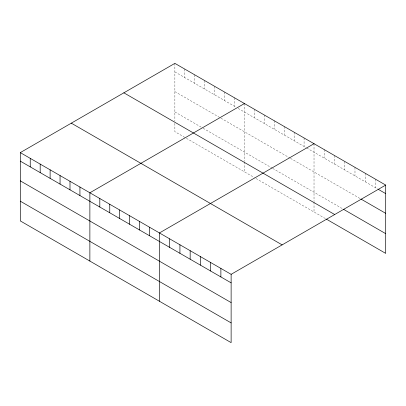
<?xml version="1.0" encoding="UTF-8"?>
<svg xmlns="http://www.w3.org/2000/svg" width="406" height="406" viewBox="0 0 406 406"><rect width="100%" height="100%" fill="white"/><g stroke="black" fill="none" stroke-linecap="round" stroke-linejoin="round"><path stroke-width="0.3" stroke-dasharray="2.03 1.52" d="M174.874 71.887L236.079 107.22M238.17 108.427L306.175 147.688M306.697 147.992L377.616 188.937M174.874 91.614L220.387 117.887M220.91 118.192L289.955 158.056M290.483 158.36L360.371 198.707M174.874 111.939L202.599 127.946M203.122 128.25L272.172 168.114M272.695 168.414L342.583 208.765M184.816 137.406L174.874 131.671L174.874 123.038M186.384 138.314L254.384 177.574M255.958 178.483L325.876 218.849M375.459 179.173L375.459 187.694M365.222 173.26L365.222 181.781M354.981 167.348L354.981 175.869M344.74 161.441L344.74 169.957M334.498 155.528L334.498 164.044M324.262 149.616L324.262 158.132M314.021 143.704L314.021 201.523M314.021 202.137L314.021 212.003M304.079 137.964L304.079 146.48M294.142 132.224L294.142 140.745M284.205 126.489L284.205 135.005M274.263 120.749L274.263 129.265M264.326 115.01L264.326 123.531M254.384 109.275L254.384 117.791M244.448 103.535L244.448 161.355M244.448 161.974L244.448 171.834M234.511 97.795L234.511 106.316M224.569 92.06L224.569 100.576M214.632 86.321L214.632 94.837M204.695 80.581L204.695 89.102M194.753 74.846L194.753 83.362M184.816 69.106L184.816 77.622M174.874 63.366L174.874 121.191"/><path stroke-width="0.61" d="M20.3 152.61L231.126 274.329L231.126 342.634L20.3 220.915L20.3 152.61L174.874 63.366L385.7 185.085L385.7 253.39L326.414 219.159M244.448 103.535L89.873 192.779L89.873 261.078M314.021 143.704L159.441 232.948L159.441 301.247M231.126 274.329L385.7 185.085M378.153 189.247L385.7 193.606M360.909 199.021L385.7 213.333M343.664 209.389L385.7 233.658M123.866 92.817L334.691 214.535M71.309 123.16L282.134 244.879M20.3 161.131L231.126 282.85M20.3 180.858L231.126 302.577M20.3 201.183L231.126 322.902M220.884 268.417L220.884 276.938M210.643 262.504L210.643 271.025M200.402 256.592L200.402 265.113M190.165 250.685L190.165 259.201M179.924 244.772L179.924 253.288M169.683 238.86L169.683 247.376M149.504 227.208L149.504 235.724M139.568 221.468L139.568 229.989M129.626 215.733L129.626 224.249M119.689 209.993L119.689 218.509M109.752 204.254L109.752 212.774M99.81 198.519L99.81 207.035M79.931 187.039L79.931 195.56M69.994 181.304L69.994 189.82M60.058 175.565L60.058 184.08M50.116 169.825L50.116 178.346M40.179 164.09L40.179 172.606M30.237 158.35L30.237 166.866"/></g></svg>
